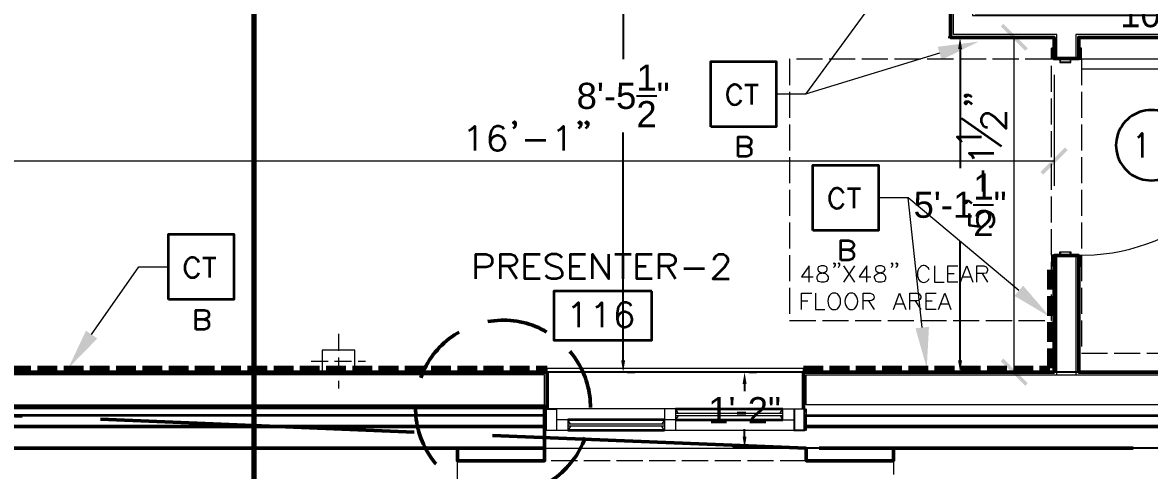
# Model space of a CAD drawing. Header units: inches. Extents: x 5 to 516, y -193 to 129.
# Drawn here: x 242.1 to 259.33, y 37.48 to 44.34 of the extents above; entities that cross this region are included whole.
import ezdxf

# ---------------------------------------------------------------- set-up
doc = ezdxf.new("R2010")
doc.units = ezdxf.units.IN
doc.header["$MEASUREMENT"] = 0
doc.linetypes.add('PDF_IMPORT', pattern=[1, 0.8, -0.2])
for name, color, linetype in [('Highlight', 210, 'Continuous'), ('PDF2_Geometry', 7, 'Continuous'), ('PDF2_Solid Fills', 7, 'Continuous')]:
    doc.layers.add(name, color=color, linetype=linetype)
doc.styles.get("Standard").update_dxf_attribs({"font": 'arial.ttf'})
doc.dimstyles.get("Standard").update_dxf_attribs({"dimtxt": 0.4, "dimasz": 0.18, "dimexe": 0.18, "dimexo": 0.0625, "dimgap": 0.09, "dimtad": 0, "dimtih": 1, "dimtoh": 1, "dimdec": 4, "dimlfac": 12, "dimzin": 0, "dimdsep": 46, "dimlunit": 4, "dimtxsty": 'Standard', "dimcen": 0.09, "dimadec": 3, "dimazin": 0, "dimtfac": 1, "dimtdec": 4, "dimtofl": 0, "dimtmove": 0, "dimatfit": 3, "dimfxl": 1, "dimtolj": 1, "dimtzin": 0, "dimarcsym": 0})

# ---------------------------------------------------------------- blocks, each defined once
blk = doc.blocks.new('*D93')
at = {"layer": 'Defpoints', "color": 0, "transparency": 16777216}
for p in [(256.885, 44.107), (256.431, 38.983), (256.885, 38.983)]:
    blk.add_point(p, dxfattribs=at)
at = {"layer": 'Highlight', "color": 0, "lineweight": -2, "transparency": 16777216}
for p, q in [((256.823, 44.107), (256.251, 44.107)), ((256.431, 43.927), (256.431, 42.107)), ((256.431, 39.163), (256.431, 40.983)), ((256.823, 38.983), (256.251, 38.983))]:
    blk.add_line(p, q, dxfattribs=at)
at = {"layer": 'Highlight', "color": 0, "transparency": 16777216}
for points in [[(256.401, 43.927), (256.461, 43.927), (256.431, 44.107)], [(256.401, 39.163), (256.461, 39.163), (256.431, 38.983)]]:
    blk.add_solid(points, dxfattribs=at)
at = {"layer": 'Highlight', "color": 0, "transparency": 16777216, "insert": (256.431, 41.545), "char_height": 0.4, "attachment_point": 5}
blk.add_mtext('\\A1;5\'-1{\\H1x;\\S1/2;}"', dxfattribs=at)
blk = doc.blocks.new('*D95')
at = {"layer": 'Defpoints', "color": 0, "transparency": 16777216}
for p in [(253.136, 38.983), (253.136, 38.983), (271.809, 37.817)]:
    blk.add_point(p, dxfattribs=at)
at = {"layer": 'Highlight', "color": 0, "lineweight": -2, "transparency": 16777216}
for p, q in [((253.199, 38.983), (253.316, 38.983)), ((253.136, 38.803), (253.136, 38.691)), ((253.136, 37.997), (253.136, 38.109)), ((271.746, 37.817), (252.956, 37.817))]:
    blk.add_line(p, q, dxfattribs=at)
at = {"layer": 'Highlight', "color": 0, "transparency": 16777216}
for points in [[(253.106, 38.803), (253.166, 38.803), (253.136, 38.983)], [(253.106, 37.997), (253.166, 37.997), (253.136, 37.817)]]:
    blk.add_solid(points, dxfattribs=at)
at = {"layer": 'Highlight', "color": 0, "transparency": 16777216, "insert": (253.136, 38.4), "char_height": 0.4, "attachment_point": 5}
blk.add_mtext('\\A1;1\'-2"', dxfattribs=at)
blk = doc.blocks.new('*D96')
at = {"layer": 'Defpoints', "color": 0, "transparency": 16777216}
for p in [(251.279, 47.44), (251.279, 38.983), (251.279, 38.983)]:
    blk.add_point(p, dxfattribs=at)
at = {"layer": 'Highlight', "color": 0, "lineweight": -2, "transparency": 16777216}
for p, q in [((251.342, 47.44), (251.459, 47.44)), ((251.279, 47.26), (251.279, 43.773)), ((251.279, 39.163), (251.279, 42.65)), ((251.342, 38.983), (251.459, 38.983))]:
    blk.add_line(p, q, dxfattribs=at)
at = {"layer": 'Highlight', "color": 0, "transparency": 16777216}
for points in [[(251.249, 47.26), (251.309, 47.26), (251.279, 47.44)], [(251.249, 39.163), (251.309, 39.163), (251.279, 38.983)]]:
    blk.add_solid(points, dxfattribs=at)
at = {"layer": 'Highlight', "color": 0, "transparency": 16777216, "insert": (251.279, 43.212), "char_height": 0.4, "attachment_point": 5}
blk.add_mtext('\\A1;8\'-5{\\H1x;\\S1/2;}"', dxfattribs=at)
blk = doc.blocks.new('*D110')
at = {"layer": 'Defpoints', "color": 0, "transparency": 16777216}
for p in [(256.662, 49.943), (259.9, 38.983), (259.9, 38.983)]:
    blk.add_point(p, dxfattribs=at)
at = {"layer": 'Highlight', "color": 0, "lineweight": -2, "transparency": 16777216}
for p, q in [((256.725, 49.943), (260.08, 49.943)), ((259.9, 49.763), (259.9, 45.025)), ((259.9, 39.163), (259.9, 43.902)), ((259.838, 38.983), (259.72, 38.983))]:
    blk.add_line(p, q, dxfattribs=at)
at = {"layer": 'Highlight', "color": 0, "transparency": 16777216}
for points in [[(259.87, 49.763), (259.93, 49.763), (259.9, 49.943)], [(259.87, 39.163), (259.93, 39.163), (259.9, 38.983)]]:
    blk.add_solid(points, dxfattribs=at)
at = {"layer": 'Highlight', "color": 0, "transparency": 16777216, "insert": (259.9, 44.463), "char_height": 0.4, "attachment_point": 5}
blk.add_mtext('\\A1;10\'-11{\\H1x;\\S1/2;}"', dxfattribs=at)

msp = doc.modelspace()

# ---------------------------------------------------------------- hatches: boundary and pattern name
at = {"layer": 'PDF2_Solid Fills', "transparency": 33554559}
msp.add_hatch(color=256, dxfattribs=at).paths.add_polyline_path([(257.428684, 43.9000808), (257.4653507, 43.9400808), (257.4653492, 43.9400826), (257.0920158, 44.313416), (257.0520158, 44.2767493), (257.0520173, 44.2767475)])

# ---------------------------------------------------------------- linework, layer by layer
at = {"layer": 'Highlight'}
msp.add_line((270.0166034, 38.9834147), (191.2926345, 38.9834147), dxfattribs=at)
at = {"layer": 'PDF2_Geometry', "lineweight": 70}
msp.add_lwpolyline([(245.6320149, 94.1834202), (245.6320149, 29.270085)], dxfattribs=at)
at = {"layer": 'PDF2_Geometry', "lineweight": 50}
msp.add_lwpolyline([(256.6620146, 49.9434163), (256.6620146, 44.4834159), (264.2853486, 44.4834159), (264.2853486, 49.9400829), (264.6620152, 49.9400829), (264.6620152, 49.5267496), (264.6420152, 49.5267496), (264.6420152, 49.1500829), (264.6620152, 49.1500829), (264.6620152, 44.1067493), (258.2453481, 44.1067493), (258.2453481, 43.7834159), (257.8686813, 43.7834159), (257.8686813, 44.1067493), (256.2853479, 44.1067493), (256.2853479, 49.9434163)], close=True, dxfattribs=at)
msp.add_lwpolyline([(256.6620146, 49.9434163), (256.6620146, 44.4834159), (264.2853486, 44.4834159), (264.2853486, 49.9400829), (264.6620152, 49.9400829), (264.6620152, 49.5267496), (264.6420152, 49.5267496), (264.6420152, 49.1500829), (264.6620152, 49.1500829), (264.6620152, 44.1067493), (258.2453481, 44.1067493), (258.2453481, 43.7834159), (257.8686813, 43.7834159), (257.8686813, 44.1067493), (256.2853479, 44.1067493), (256.2853479, 49.9434163)], close=True, dxfattribs=at)
at = {"layer": 'PDF2_Geometry', "lineweight": 9}
for points in [[(264.6186837, 49.9000813), (264.6186837, 44.1500808), (258.2020165, 44.1500808), (258.2020165, 43.7834143), (257.9120164, 43.7834143), (257.9120164, 44.1500808), (256.3286829, 44.1500808), (256.3286829, 49.9000813), (256.618683, 49.9000813), (256.618683, 44.4400809), (264.3286836, 44.4400809), (264.3286836, 49.9000813)], [(254.3053487, 40.6100822), (254.268682, 40.5967489), (254.2553487, 40.5734155), (254.2553487, 40.5500822), (254.268682, 40.5267489), (254.2920154, 40.5134155), (254.338682, 40.5000822), (254.3753487, 40.4900822), (254.398682, 40.4667488), (254.4120154, 40.4434155), (254.4120154, 40.4067488), (254.398682, 40.3834155), (254.388682, 40.3700822), (254.3520154, 40.3600822), (254.3053487, 40.3600822), (254.268682, 40.3700822), (254.2553487, 40.3834155), (254.2453487, 40.4067488), (254.2453487, 40.4434155), (254.2553487, 40.4667488), (254.2820154, 40.4900822), (254.3153487, 40.5000822), (254.3653487, 40.5134155), (254.388682, 40.5267489), (254.398682, 40.5500822), (254.398682, 40.5734155), (254.388682, 40.5967489), (254.3520154, 40.6100822)], [(225.7420156, 38.9400804), (225.7420156, 38.4834137), (250.0786841, 38.4834137), (250.0786841, 38.9400804)], [(260.0786815, 38.9400804), (260.0786815, 38.4834137), (254.0786811, 38.4834137), (254.0786811, 38.9400804)]]:
    msp.add_lwpolyline(points, close=True, dxfattribs=at)
at = {"layer": 'PDF2_Geometry', "lineweight": 15}
for points in [[(255.8553502, 45.6867495), (254.0686834, 43.2400826), (253.6186834, 43.2400826)], [(257.6186831, 44.1067493), (256.8853497, 44.1067493)], [(257.2586842, 38.9834138), (257.2586842, 44.1067476)], [(256.118683, 43.8634157), (254.0686827, 43.2400823), (253.6186828, 43.2400823)], [(257.8286814, 43.7734159), (257.8286814, 43.9400826)], [(257.9586829, 43.7734159), (257.8286828, 43.7734159)], [(257.8686831, 43.9400826), (257.8286831, 43.9400826)], [(258.2520168, 43.9334155), (258.2786834, 43.9334155), (258.2786834, 43.7834155), (258.1153501, 43.7834155), (258.1153501, 43.7300822), (257.9653501, 43.7300822), (257.9653501, 43.7834155), (257.8353501, 43.7834155), (257.8353501, 43.9334155), (257.8620167, 43.9334155)], [(257.8686831, 43.9400804), (257.8686831, 43.9100804), (257.8620165, 43.9100804)], [(257.8620167, 43.9100804), (257.8620167, 43.9334138)], [(257.9586829, 43.7734146), (257.9586829, 43.7234146), (258.1253495, 43.7234146), (258.1253495, 43.7734146)], [(258.055349, 43.7734159), (258.055349, 43.7767492)], [(258.1253495, 43.7734159), (258.2853495, 43.7734159)], [(258.2520144, 43.9100804), (258.2453478, 43.9100804)], [(258.2453481, 43.9400826), (258.2453481, 43.9100826)], [(258.2853498, 43.7734159), (258.2853498, 43.9400826), (258.2453498, 43.9400826)], [(258.2520144, 43.9334162), (258.2520144, 43.9100829)], [(257.8686831, 43.5334155), (257.8686831, 41.8367486)], [(257.8686831, 42.2134148), (241.7953481, 42.2134148)], [(257.3286813, 40.2300807), (255.6353478, 41.6534142), (255.1820145, 41.6534142)], [(255.852017, 39.6667465), (255.6353503, 41.6534132), (255.1820169, 41.6534132)], [(257.8286814, 40.7734157), (257.8286814, 40.606749)], [(257.9586829, 40.7734157), (257.8286828, 40.7734157)], [(258.2520168, 40.6167493), (258.2786834, 40.6167493), (258.2786834, 40.7667493), (258.1153501, 40.7667493), (258.1153501, 40.8167493), (257.9653501, 40.8167493), (257.9653501, 40.7667493), (257.8353501, 40.7667493), (257.8353501, 40.6167493), (257.8620167, 40.6167493)], [(257.9586829, 40.7734135), (257.9586829, 40.8267468), (258.1253495, 40.8267468), (258.1253495, 40.7734135)], [(258.055349, 40.7734157), (258.055349, 40.776749)], [(258.1253495, 40.7734157), (258.2853495, 40.7734157)], [(243.1520139, 39.5567476), (243.872014, 40.5934143), (244.3253474, 40.5934143)], [(257.8686831, 40.606749), (257.8286831, 40.606749)], [(257.8686831, 40.6067476), (257.8686831, 40.640081), (257.8620165, 40.640081)], [(257.8620167, 40.640081), (257.8620167, 40.6167476)], [(258.2520144, 40.640081), (258.2453478, 40.640081)], [(258.2520144, 40.6167486), (258.2520144, 40.6400819)], [(247.17535, 38.9834138), (247.17535, 39.3167471), (246.67535, 39.3167471), (246.67535, 38.9834138)], [(250.1186825, 39.0434147), (254.0353495, 39.0434147)], [(250.1186825, 38.9834138), (250.1186825, 39.0434138)], [(254.0353495, 38.9834138), (254.0353495, 39.0434138)], [(257.6186831, 38.9834138), (256.8853497, 38.9834138)], [(250.0786807, 38.0867496), (250.0786807, 38.420083), (250.0820141, 38.4134163), (250.0920141, 38.4134163), (250.0986807, 38.420083)], [(250.0786807, 38.41008), (250.0820141, 38.4034133), (250.0920141, 38.4034133), (250.0986807, 38.41008)], [(250.0786807, 38.4034136), (250.0820141, 38.3967469), (250.0920141, 38.3967469), (250.0986807, 38.4034136)], [(250.0786807, 38.393414), (250.0820141, 38.3867473), (250.0920141, 38.3867473), (250.0986807, 38.393414)], [(250.0786807, 38.376748), (250.0986807, 38.126748)], [(250.0986833, 38.126748), (250.0786833, 38.126748), (250.0986833, 38.376748), (250.0786833, 38.376748)], [(250.4720167, 38.1534163), (250.4320167, 38.0867496), (250.26535, 38.0867496), (250.26535, 38.420083), (250.0986833, 38.420083), (250.0986833, 38.0867496)], [(250.1053497, 38.0934132), (250.1053497, 38.4134132), (250.2586831, 38.4134132)], [(250.2586836, 38.4134132), (250.2586836, 38.0934132)], [(252.1186809, 38.3534163), (252.0786809, 38.420083), (251.9120142, 38.420083), (250.2653475, 38.420083)], [(252.0786809, 38.420083), (252.0786809, 38.0867496), (251.9120142, 38.0867496), (251.8686809, 38.1534163)], [(252.1186809, 38.320083), (252.0786809, 38.2534163), (251.9120142, 38.2534163), (251.8686809, 38.1867496)], [(251.9120142, 38.420083), (251.9120142, 38.0867496)], [(252.0786809, 38.3534156), (253.7220144, 38.3534156)], [(252.0786809, 38.3200802), (253.7220144, 38.3200802)], [(253.6820153, 38.320083), (253.7220153, 38.2534163), (253.7220153, 38.420083), (253.888682, 38.420083), (253.888682, 38.0867496), (252.0786817, 38.0867496)], [(253.6820169, 38.3534156), (253.7220169, 38.4200823)], [(253.7220153, 38.420083), (254.0553487, 38.420083), (254.0620153, 38.4134163), (254.0720153, 38.4134163), (254.078682, 38.420083)], [(253.888682, 38.0867496), (254.0553487, 38.0867496), (254.0553487, 38.420083)], [(253.8986816, 38.4134132), (253.8986816, 38.0934132)], [(254.0486823, 38.0934132), (254.0486823, 38.4134132), (253.8986823, 38.4134132)], [(254.0786811, 38.420083), (254.0786811, 38.0867496), (254.0720144, 38.0934163), (254.0620144, 38.0934163), (254.0553477, 38.0867496)], [(254.0786811, 38.376748), (254.0553477, 38.126748)], [(254.0553487, 38.41008), (254.0620153, 38.4034133), (254.0720153, 38.4034133), (254.078682, 38.41008)], [(254.0553487, 38.4034136), (254.0620153, 38.3967469), (254.0720153, 38.3967469), (254.078682, 38.4034136)], [(254.0553487, 38.393414), (254.0620153, 38.3867473), (254.0720153, 38.3867473), (254.078682, 38.393414)], [(254.0553487, 38.126748), (254.078682, 38.126748), (254.0553487, 38.376748), (254.078682, 38.376748)], [(250.0986833, 38.110082), (250.0920166, 38.1167487), (250.0820166, 38.1167487), (250.0786833, 38.110082)], [(250.0986833, 38.1034156), (250.0920166, 38.1100823), (250.0820166, 38.1100823), (250.0786833, 38.1034156)], [(250.0986833, 38.093416), (250.0920166, 38.1000827), (250.0820166, 38.1000827), (250.0786833, 38.093416)], [(250.26535, 38.0867496), (250.0986833, 38.0867496), (250.0920166, 38.0934163), (250.0820166, 38.0934163), (250.0786833, 38.0867496)], [(250.1053497, 38.093416), (250.2586831, 38.093416)], [(250.472015, 38.1867489), (250.432015, 38.2534156), (250.2653484, 38.2534156)], [(251.9120142, 38.1867489), (250.4320142, 38.1867489)], [(251.9120142, 38.1534136), (250.4320142, 38.1534136)], [(250.4320167, 38.2534163), (250.4320167, 38.0867496)], [(253.7220153, 38.2534163), (253.888682, 38.2534163)], [(253.8986816, 38.093416), (254.0486816, 38.093416)], [(254.0486823, 38.093416), (253.8986823, 38.093416)], [(254.0786811, 38.110082), (254.0720144, 38.1167487), (254.0620144, 38.1167487), (254.0553477, 38.110082)], [(254.0786811, 38.1034156), (254.0720144, 38.1100823), (254.0620144, 38.1100823), (254.0553477, 38.1034156)], [(254.0786811, 38.093416), (254.0720144, 38.1000827), (254.0620144, 38.1000827), (254.0553477, 38.093416)], [(250.0786807, 37.816747), (254.0786811, 37.816747)]]:
    msp.add_lwpolyline(points, dxfattribs=at)
at = {"layer": 'PDF2_Geometry', "linetype": 'PDF_IMPORT', "lineweight": 15, "ltscale": 0.5}
for points in [[(253.8253512, 39.7734156), (257.8286831, 39.7734156), (257.8286814, 43.7734142), (253.8253495, 43.7734159), (253.8253512, 39.7734138)], [(263.2853502, 39.2734156), (263.2853502, 43.7734159), (258.2853498, 43.7734159), (258.2853498, 39.2734156), (263.2853502, 39.2734156)], [(254.0353495, 38.9834138), (250.1186825, 38.9834138)], [(248.912014, 33.8167467), (248.7453473, 33.8167467), (248.7453473, 37.816747)], [(255.4120145, 37.816747), (255.4120145, 33.8167467), (255.2453478, 33.8167467)], [(254.0786811, 37.6267479), (250.0786825, 37.6267479)]]:
    msp.add_lwpolyline(points, dxfattribs=at)
at = {"layer": 'PDF2_Geometry', "lineweight": 15}
msp.add_lwpolyline([(258.2453481, 40.6400823), (258.2453498, 40.606749), (258.2853498, 40.606749), (258.2853498, 40.7734157), (258.4820165, 40.7800823, 0.3757002163), (261.2786834, 43.5767492), (261.2853501, 43.7734159), (258.2853498, 43.7734159), (258.2853498, 43.6267493), (261.2853501, 43.6267493)], format="xyb", dxfattribs=at)
at = {"layer": 'PDF2_Geometry', "lineweight": 35}
for points in [[(252.6186827, 42.7400805), (252.6186827, 43.7400805), (253.6186828, 43.7400805), (253.6186828, 42.7400805)], [(254.182017, 41.1534138), (254.182017, 42.1534139), (255.1820171, 42.1534139), (255.1820171, 41.1534138)], [(244.3253505, 40.0934162), (244.3253505, 41.0934162), (245.3253505, 41.0934162), (245.3253505, 40.0934162)], [(251.7186819, 40.2200811), (250.2186818, 40.2200811), (250.2186818, 39.470081), (251.7186819, 39.470081)]]:
    msp.add_lwpolyline(points, close=True, dxfattribs=at)
for points in [[(253.0853474, 43.3100811), (253.072014, 43.3367477), (253.042014, 43.3667477)], [(253.1420151, 43.3800816), (253.3420151, 43.3800816)], [(253.2420178, 43.3800816), (253.2420178, 43.0800816)], [(256.5186837, 43.2300809), (256.5353504, 43.2134142), (256.5186837, 43.1967476), (256.502017, 43.2134142), (256.5186837, 43.2300809), (256.5553504, 43.2300809), (256.5886837, 43.2134142), (256.6086837, 43.1967476)], [(256.5186837, 43.1234152), (256.5353504, 43.1067485), (256.5186837, 43.0867485), (256.502017, 43.1067485), (256.5186837, 43.1234152), (256.5553504, 43.1234152), (256.5886837, 43.1067485), (256.6086837, 43.0867485)], [(256.8486839, 42.7300809), (256.8320172, 42.7300809), (256.7953505, 42.7500809), (256.7786838, 42.7667475), (256.7586838, 42.8034142), (256.7586838, 42.8734142), (256.7786838, 42.9100809), (256.7953505, 42.9267476), (256.8320172, 42.9467476), (256.8653505, 42.9467476), (256.9020172, 42.9267476), (256.9553505, 42.8934142), (257.1353505, 42.7134142), (257.1353505, 42.9634142)], [(248.922017, 42.6767497), (248.9553503, 42.6967497), (249.012017, 42.750083), (249.012017, 42.3734163)], [(249.455349, 42.6967489), (249.4386823, 42.7300822), (249.385349, 42.7500822), (249.3486823, 42.7500822), (249.295349, 42.7300822), (249.2620156, 42.6767489), (249.2420156, 42.5867489), (249.2420156, 42.5000822), (249.2620156, 42.4267489), (249.295349, 42.3934155), (249.3486823, 42.3734155), (249.3686823, 42.3734155), (249.4220156, 42.3934155), (249.455349, 42.4267489), (249.475349, 42.4800822), (249.475349, 42.5000822), (249.455349, 42.5534155), (249.4220156, 42.5867489), (249.3686823, 42.6067489), (249.3486823, 42.6067489), (249.295349, 42.5867489), (249.2620156, 42.5534155), (249.2420156, 42.5000822)], [(249.6353484, 42.8034146), (249.6186818, 42.7834146), (249.5986818, 42.8034146), (249.6186818, 42.8200813), (249.6353484, 42.8034146), (249.6353484, 42.7667479), (249.6186818, 42.7300813), (249.5986818, 42.7134146)], [(250.2786828, 42.6767497), (250.3153495, 42.6967497), (250.3686828, 42.750083), (250.3686828, 42.3734163)], [(250.6353485, 42.8034146), (250.6186819, 42.7834146), (250.5986819, 42.8034146), (250.6186819, 42.8200813), (250.6353485, 42.8034146), (250.6353485, 42.7667479), (250.6186819, 42.7300813), (250.5986819, 42.7134146)], [(250.7420176, 42.8034146), (250.725351, 42.7834146), (250.705351, 42.8034146), (250.725351, 42.8200813), (250.7420176, 42.8034146), (250.7420176, 42.7667479), (250.725351, 42.7300813), (250.705351, 42.7134146)], [(257.0653485, 42.4367493), (256.4520151, 42.8667493)], [(253.0386826, 42.2834154), (253.0386826, 42.5834154), (253.1686826, 42.5834154), (253.2120159, 42.5667487), (253.2253493, 42.5534154), (253.2386826, 42.5267487), (253.2386826, 42.4967487), (253.2253493, 42.4667487), (253.2120159, 42.4534154), (253.1686826, 42.4400821), (253.0386826, 42.4400821)], [(256.4553495, 42.50008), (256.4386829, 42.5334134), (256.3853495, 42.5867467), (256.7586829, 42.5867467)], [(259.148682, 42.5734138), (259.1753487, 42.5900805), (259.2153487, 42.6434138), (259.2153487, 42.2700804)], [(249.7786827, 42.5334154), (250.0986828, 42.5334154)], [(253.1686807, 42.4400825), (253.212014, 42.4267491), (253.2253474, 42.4100825), (253.2386807, 42.3834158), (253.2386807, 42.3400825), (253.2253474, 42.3100825), (253.212014, 42.2967491), (253.1686807, 42.2834158), (253.0386807, 42.2834158)], [(256.6420154, 42.25008), (256.6253487, 42.2834134), (256.5720154, 42.3367467), (256.9486821, 42.3367467)], [(256.7853497, 41.75008), (256.7853497, 42.07008)], [(254.4520148, 41.7234144), (254.4353482, 41.6800811), (254.4353482, 41.6100811)], [(254.6520148, 41.7234144), (254.6353482, 41.7500811), (254.6086815, 41.7800811)], [(254.7086826, 41.7934149), (254.9086826, 41.7934149)], [(254.8086819, 41.7934149), (254.8086819, 41.4934149)], [(254.6086815, 41.510081), (254.6353482, 41.5367477), (254.6520148, 41.5667477)], [(256.5186837, 41.6067491), (256.5353504, 41.5867491), (256.5186837, 41.5700824), (256.502017, 41.5867491), (256.5186837, 41.6067491), (256.5553504, 41.6067491), (256.5886837, 41.5867491), (256.6086837, 41.5700824)], [(256.5720149, 41.4100802), (256.5720149, 41.2300802), (256.7320149, 41.2134135), (256.7153482, 41.2300802), (256.6986815, 41.2834135), (256.6986815, 41.3367469), (256.7153482, 41.3934136), (256.7520149, 41.4267469), (256.8053482, 41.4467469), (256.8386815, 41.4467469), (256.8920149, 41.4267469), (256.9286816, 41.3934136), (256.9486816, 41.3367469), (256.9486816, 41.2834135), (256.9286816, 41.2300802), (256.9120149, 41.2134135), (256.8753482, 41.1967469)], [(254.732015, 40.8534158), (254.7753483, 40.8400825), (254.7886817, 40.8234158), (254.8053483, 40.7967491), (254.8053483, 40.7534158), (254.7886817, 40.7234158), (254.7753483, 40.7100825), (254.732015, 40.6967491), (254.6053483, 40.6967491)], [(254.6053501, 40.6967487), (254.6053501, 40.9967488), (254.7320167, 40.9967488), (254.7753501, 40.9834154), (254.7886834, 40.9667488), (254.8053501, 40.9400821), (254.8053501, 40.9100821), (254.7886834, 40.8834154), (254.7753501, 40.8667487), (254.7320167, 40.8534154), (254.6053501, 40.8534154)], [(244.7920151, 40.6600802), (244.7786818, 40.6900802), (244.7520151, 40.7167468)], [(244.8520161, 40.7334139), (245.0520161, 40.7334139)], [(244.9520154, 40.7334139), (244.9520154, 40.4334139)], [(249.0253495, 40.4100801), (249.0253495, 40.7867468), (249.1853495, 40.7867468), (249.2386828, 40.7667468), (249.2586828, 40.7500802), (249.2753495, 40.7134135), (249.2753495, 40.6600802), (249.2586828, 40.6234135), (249.2386828, 40.6067468), (249.1853495, 40.5900802), (249.0253495, 40.5900802)], [(249.4020144, 40.4100801), (249.4020144, 40.7867468), (249.5620144, 40.7867468), (249.6153478, 40.7667468), (249.6320144, 40.7500802), (249.6520144, 40.7134135), (249.6520144, 40.6767468), (249.6320144, 40.6434135), (249.6153478, 40.6234135), (249.5620144, 40.6067468), (249.4020144, 40.6067468)], [(250.0086829, 40.4100801), (249.7753495, 40.4100801), (249.7753495, 40.7867468), (250.0086829, 40.7867468)], [(250.3453501, 40.7300807), (250.3120168, 40.7667474), (250.2586835, 40.7867474), (250.1853501, 40.7867474), (250.1320168, 40.7667474), (250.0953501, 40.7300807), (250.0953501, 40.6967474), (250.1153501, 40.6600807), (250.1320168, 40.643414), (250.1686835, 40.623414), (250.2753501, 40.5900807), (250.3120168, 40.5700807), (250.3286835, 40.553414), (250.3453501, 40.5167474), (250.3453501, 40.463414), (250.3120168, 40.4267474), (250.2586835, 40.4100807), (250.1853501, 40.4100807), (250.1320168, 40.4267474), (250.0953501, 40.463414)], [(250.7053484, 40.4100801), (250.472015, 40.4100801), (250.472015, 40.7867468), (250.7053484, 40.7867468)], [(250.8120148, 40.4100801), (250.8120148, 40.7867468), (251.0620148, 40.4100801), (251.0620148, 40.7867468)], [(251.1520146, 40.7867485), (251.4020146, 40.7867485)], [(251.2753497, 40.7867485), (251.2753497, 40.4100818)], [(251.7220145, 40.4100801), (251.4886811, 40.4100801), (251.4886811, 40.7867468), (251.7220145, 40.7867468)], [(251.8286809, 40.4100801), (251.8286809, 40.7867468), (251.9886809, 40.7867468), (252.0420142, 40.7667468), (252.0620142, 40.7500802), (252.0786809, 40.7134135), (252.0786809, 40.6767468), (252.0620142, 40.6434135), (252.0420142, 40.6234135), (251.9886809, 40.6067468), (251.8286809, 40.6067468)], [(252.6686807, 40.6967487), (252.6686807, 40.7134154), (252.6853473, 40.7500821), (252.7053473, 40.7667487), (252.7386807, 40.7867487), (252.812014, 40.7867487), (252.8453474, 40.7667487), (252.8653474, 40.7500821), (252.882014, 40.7134154), (252.882014, 40.6767487), (252.8653474, 40.6434154), (252.8286807, 40.5900821), (252.652014, 40.410082), (252.902014, 40.410082)], [(244.5920151, 40.6600802), (244.5786818, 40.6167468), (244.5786818, 40.5467468)], [(244.7520151, 40.4467468), (244.7786818, 40.4767468), (244.7920151, 40.5034135)], [(249.5253495, 40.606749), (249.6520162, 40.4100823)], [(249.7753495, 40.606749), (249.9186829, 40.606749)], [(250.472015, 40.606749), (250.6153484, 40.606749)], [(251.4886811, 40.606749), (251.6320145, 40.606749)], [(251.9553492, 40.606749), (252.0786825, 40.4100823)], [(252.2053492, 40.5700804), (252.5253492, 40.5700804)], [(250.5086836, 39.9767475), (250.542017, 39.9934141), (250.5953503, 40.0467475), (250.5953503, 39.6734141)], [(250.8653494, 39.9767475), (250.902016, 39.9934141), (250.9553494, 40.0467475), (250.9553494, 39.6734141)], [(251.4020146, 39.9934134), (251.3820146, 40.0300801), (251.3286812, 40.0467468), (251.2920146, 40.0467468), (251.2386812, 40.0300801), (251.2053479, 39.9767468), (251.1853479, 39.8867468), (251.1853479, 39.7967468), (251.2053479, 39.7267468), (251.2386812, 39.6900801), (251.2920146, 39.6734134), (251.3120146, 39.6734134), (251.3653479, 39.6900801), (251.4020146, 39.7267468), (251.4186812, 39.7800801), (251.4186812, 39.7967468), (251.4020146, 39.8500801), (251.3653479, 39.8867468), (251.3120146, 39.9034134), (251.2920146, 39.9034134), (251.2386812, 39.8867468), (251.2053479, 39.8500801), (251.1853479, 39.7967468)], [(244.745347, 39.6334145), (244.745347, 39.9334145), (244.875347, 39.9334145), (244.9186803, 39.9200812), (244.9320137, 39.9067479), (244.945347, 39.8767479), (244.945347, 39.8500812), (244.9320137, 39.8200812), (244.9186803, 39.8067478), (244.875347, 39.7900812), (244.745347, 39.7900812)], [(244.8753485, 39.7900816), (244.9186818, 39.7767483), (244.9320151, 39.7634149), (244.9453485, 39.7334149), (244.9453485, 39.6900816), (244.9320151, 39.6634149), (244.9186818, 39.6500816), (244.8753485, 39.6334149), (244.7453485, 39.6334149)], [(250.0786807, 38.316747), (225.7420122, 38.316747)], [(252.0786809, 38.420083), (253.7220144, 38.420083)], [(254.0786811, 38.316747), (260.0786815, 38.316747)], [(251.9120142, 38.2534163), (250.4320142, 38.2534163)], [(251.9120142, 38.0867496), (250.4320142, 38.0867496)], [(252.0786809, 38.2534163), (253.7220144, 38.2534163)]]:
    msp.add_lwpolyline(points, dxfattribs=at)
msp.add_lwpolyline([(259.8686822, 42.2900818), (259.8886822, 42.3700818), (259.8953489, 42.4567485), (259.8886822, 42.5400818), (259.8686822, 42.6234151, 0.7871233476), (258.8220154, 42.5400818), (258.8153487, 42.4567485), (258.8220154, 42.3700818, 0.7850548235)], format="xyb", close=True, dxfattribs=at)
at = {"layer": 'PDF2_Geometry', "lineweight": 50}
for points in [[(254.0353495, 38.9834138), (257.8686831, 38.9834138), (257.8686831, 40.7667471), (258.2453498, 40.7667471), (258.2453498, 38.9834138), (260.1186833, 38.9834138)], [(250.1186825, 38.9834138), (241.7953481, 38.9834138), (241.7953481, 39.4400805), (239.7953479, 39.4400805), (239.7953479, 38.9834138)], [(250.4753493, 39.2867489), (250.4653493, 39.3000822)], [(250.1186825, 38.420083), (250.1186825, 38.9834163)], [(254.0353495, 38.420083), (254.0353495, 38.9834163)], [(250.0786807, 38.4834137), (250.0786807, 37.816747), (225.7420122, 37.816747), (225.7420122, 38.4834137)], [(250.0786807, 38.4400822), (225.7420122, 38.4400822)], [(250.782016, 38.4400822), (250.7753494, 38.5700822)], [(225.7420156, 38.1500804), (250.0786841, 38.1500804)], [(254.0786811, 38.1500804), (260.0786815, 38.1500804)], [(250.0786807, 37.816747), (250.0786807, 37.626747), (248.7453473, 37.626747), (248.7453473, 37.816747)], [(254.0786811, 37.816747), (254.0786811, 37.626747), (255.4120145, 37.626747), (255.4120145, 37.816747)]]:
    msp.add_lwpolyline(points, dxfattribs=at)
at = {"layer": 'PDF2_Geometry', "lineweight": 9}
for points in [[(257.9120147, 38.9400822), (257.9120147, 40.7667491), (258.2020147, 40.7667491), (258.2020147, 38.9400822)], [(254.1253492, 40.3600822), (254.1253492, 40.6100822), (254.0053492, 40.4434155), (254.1853492, 40.4434155)], [(254.5186835, 40.6434142), (254.5053502, 40.6334142), (254.4953502, 40.6434142), (254.5053502, 40.6567475), (254.5186835, 40.6434142), (254.5186835, 40.6200808), (254.5053502, 40.5967475), (254.4953502, 40.5834142)], [(254.5886841, 40.6434142), (254.5786841, 40.6334142), (254.5653507, 40.6434142), (254.5786841, 40.6567475), (254.5886841, 40.6434142), (254.5886841, 40.6200808), (254.5786841, 40.5967475), (254.5653507, 40.5834142)], [(254.6486816, 40.6100822), (254.8153483, 40.3600822)], [(254.8153483, 40.6100822), (254.6486816, 40.3600822)], [(255.0053508, 40.3600822), (255.0053508, 40.6100822), (254.8886841, 40.4434155), (255.0653508, 40.4434155)], [(255.2686836, 40.5967489), (255.2320169, 40.6100822), (255.1853503, 40.6100822), (255.1486836, 40.5967489), (255.1386836, 40.5734155), (255.1386836, 40.5500822), (255.1486836, 40.5267489), (255.1720169, 40.5134155), (255.2220169, 40.5000822), (255.2553503, 40.4900822), (255.2820169, 40.4667488), (255.2920169, 40.4434155), (255.2920169, 40.4067488), (255.2820169, 40.3834155), (255.2686836, 40.3700822), (255.2320169, 40.3600822), (255.1853503, 40.3600822), (255.1486836, 40.3700822)], [(255.3986817, 40.6434142), (255.3886817, 40.6334142), (255.3753484, 40.6434142), (255.3886817, 40.6567475), (255.3986817, 40.6434142), (255.3986817, 40.6200808), (255.3886817, 40.5967475), (255.3753484, 40.5834142)], [(255.4720154, 40.6434142), (255.4586821, 40.6334142), (255.4486821, 40.6434142), (255.4586821, 40.6567475), (255.4720154, 40.6434142), (255.4720154, 40.6200808), (255.4586821, 40.5967475), (255.4486821, 40.5834142)], [(255.792016, 40.5500812), (255.782016, 40.5134146), (255.782016, 40.4534146)], [(255.9586827, 40.5500812), (255.9486827, 40.5734146), (255.922016, 40.5967479)], [(256.042016, 40.6100822), (256.042016, 40.3600822), (256.1853494, 40.3600822)], [(256.3986812, 40.3600822), (256.2453479, 40.3600822), (256.2453479, 40.6100822), (256.3986812, 40.6100822)], [(256.4353504, 40.3600822), (256.532017, 40.6100822), (256.6253504, 40.3600822)], [(256.6853504, 40.3600822), (256.6853504, 40.6100822), (256.792017, 40.6100822), (256.8286837, 40.5967489), (256.8386837, 40.5834155), (256.8520171, 40.5600822), (256.8520171, 40.5367489), (256.8386837, 40.5134155), (256.8286837, 40.5000822), (256.792017, 40.4900822), (256.6853504, 40.4900822)], [(255.922016, 40.3700812), (255.9486827, 40.3934146), (255.9586827, 40.4167479)], [(256.2453479, 40.4900803), (256.3386812, 40.4900803)], [(256.4720155, 40.4434155), (256.5886822, 40.4434155)], [(256.7686837, 40.4900803), (256.8520171, 40.3600803)], [(254.0053507, 39.9434155), (254.0053507, 40.1934155), (254.1620174, 40.1934155)], [(254.2220153, 40.1934155), (254.2220153, 39.9434155), (254.3653487, 39.9434155)], [(254.5553483, 40.1800822), (254.532015, 40.1934155), (254.482015, 40.1934155), (254.4586816, 40.1800822), (254.4353483, 40.1567488)], [(254.8153478, 40.1800822), (254.7920144, 40.1934155), (254.7453478, 40.1934155), (254.7220144, 40.1800822), (254.6986811, 40.1567488)], [(254.948683, 39.9434155), (254.948683, 40.1934155), (255.0553497, 40.1934155)], [(255.4120145, 39.9434155), (255.5053478, 40.1934155), (255.6020145, 39.9434155)], [(255.6620145, 39.9434155), (255.6620145, 40.1934155), (255.7686812, 40.1934155), (255.8053479, 40.1800822), (255.8153479, 40.1667488), (255.8286812, 40.1434155), (255.8286812, 40.1200822), (255.8153479, 40.0967488), (255.8053479, 40.0834155), (255.7686812, 40.0734155), (255.6620145, 40.0734155)], [(256.0653479, 39.9434155), (255.9120145, 39.9434155), (255.9120145, 40.1934155), (256.0653479, 40.1934155)], [(256.102017, 39.9434155), (256.1986837, 40.1934155), (256.292017, 39.9434155)], [(254.0053507, 40.0734136), (254.1020174, 40.0734136)], [(255.0553497, 40.0734155), (254.948683, 40.0734155)], [(255.0320164, 40.0734136), (255.1153497, 39.9434136)], [(255.4486831, 40.0267488), (255.5653497, 40.0267488)], [(255.7453479, 40.0734136), (255.8286812, 39.9434136)], [(255.9120145, 40.0734136), (256.0053479, 40.0734136)], [(256.1386822, 40.0267488), (256.2553488, 40.0267488)], [(254.482015, 39.9434155), (254.532015, 39.9434155), (254.5553483, 39.9534155)], [(254.7453478, 39.9434155), (254.7920144, 39.9434155), (254.8153478, 39.9534155)]]:
    msp.add_lwpolyline(points, dxfattribs=at)
at = {"layer": 'PDF2_Geometry', "linetype": 'PDF_IMPORT', "lineweight": 70, "ltscale": 0.376667}
for points in [[(254.0353495, 39.0434147), (257.8053494, 39.0434147), (257.805349, 40.6067486)], [(241.9220164, 39.0434147), (250.1186837, 39.0434147)]]:
    msp.add_lwpolyline(points, dxfattribs=at)
at = {"layer": 'PDF2_Geometry', "linetype": 'PDF_IMPORT', "lineweight": 50, "ltscale": 6}
msp.add_lwpolyline([(271.0786841, 40.1500805), (271.0786841, 37.816747), (254.0786811, 37.816747), (225.7020105, 38.9834163), (239.7953446, 38.9834163)], dxfattribs=at)
at = {"layer": 'PDF2_Geometry', "lineweight": 50}
for points in [[(250.1086829, 39.5967459), (250.0720162, 39.6200793, 0.1498827638), (249.3086828, 39.7700793), (249.2086828, 39.7567459)], [(248.7720163, 39.5967459), (248.6986829, 39.5534126, 0.1501580084), (248.2053496, 38.9500792), (248.1853496, 38.8934125)], [(248.1020164, 38.436749), (248.108683, 38.3067489, 0.1463062896), (248.4053497, 37.5900822), (248.418683, 37.5767489)], [(250.1120161, 37.2800818), (250.1853494, 37.3234151, 0.1468176633), (250.6786828, 37.9267485), (250.6986828, 37.9834152)]]:
    msp.add_lwpolyline(points, format="xyb", dxfattribs=at)
at = {"layer": 'PDF2_Geometry', "linetype": 'PDF_IMPORT', "lineweight": 15, "ltscale": 0.323333}
for points in [[(246.92535, 39.5667471), (246.92535, 38.7334142)], [(246.5086833, 39.1500804), (247.3420163, 39.1500804)]]:
    msp.add_lwpolyline(points, dxfattribs=at)
at = {"layer": 'PDF2_Geometry', "lineweight": 35}
msp.add_ellipse((252.984243, 43.2292004), major_axis=(-0.0041959, 0.1534644), ratio=0.7503578011, start_param=0.9953405419, end_param=4.1755300373, dxfattribs=at)
for points in [[(253.042014, 43.3667477), (252.9769029, 43.4079699), (252.916014, 43.3745255), (252.8853474, 43.3100811)], [(254.6086815, 41.7800811), (254.5457371, 41.8173033), (254.4766259, 41.79347), (254.4520148, 41.7234144)], [(254.4353482, 41.6100811), (254.4546815, 41.5269699), (254.5222371, 41.4493588), (254.6086815, 41.510081)], [(244.7520151, 40.7167468), (244.6902373, 40.7660802), (244.6176262, 40.7230802), (244.5920151, 40.6600802)], [(244.5786818, 40.5467468), (244.5954596, 40.4620801), (244.6626818, 40.3959135), (244.7520151, 40.4467468)]]:
    msp.add_open_spline(points, degree=3, dxfattribs=at)
at = {"layer": 'PDF2_Geometry', "lineweight": 9}
for points in [[(255.1486836, 40.3700822), (255.0322391, 40.54736), (255.3574614, 40.4623044), (255.2686836, 40.5967489)], [(255.922016, 40.5967479), (255.8713494, 40.6378035), (255.8138494, 40.5999146), (255.792016, 40.5500812)], [(255.782016, 40.4534146), (255.7914049, 40.381859), (255.8511827, 40.331359), (255.922016, 40.3700812)], [(254.4353483, 40.1567488), (254.3921261, 40.1002488), (254.4006816, 39.9645821), (254.482015, 39.9434155)], [(254.5553483, 39.9534155), (254.6206261, 40.0077488), (254.6206261, 40.1257488), (254.5553483, 40.1800822)], [(254.6986811, 40.1567488), (254.6459589, 40.0899155), (254.6678478, 39.9674155), (254.7453478, 39.9434155)], [(254.8153478, 39.9534155), (254.8856811, 40.0102488), (254.8856811, 40.1232488), (254.8153478, 40.1800822)], [(255.0553497, 40.1934155), (255.1375719, 40.1756933), (255.135683, 40.0836933), (255.0553497, 40.0734155)]]:
    msp.add_open_spline(points, degree=3, dxfattribs=at)
at = {"layer": 'PDF2_Geometry', "lineweight": 50}
msp.add_open_spline([(250.7753494, 38.5700822), (250.7504605, 38.8166377), (250.6405716, 39.1002489), (250.4753493, 39.2867489)], degree=3, dxfattribs=at)
at = {"layer": 'PDF2_Solid Fills', "lineweight": 35, "transparency": 33554559}
for points in [[(256.1486818, 43.7634129), (256.7186818, 44.043413), (256.0886818, 43.9634129)], [(257.6620147, 42.0467482), (257.7020147, 42.0067482), (258.035348, 42.4200815)], [(257.7020164, 42.0067464), (258.0353498, 42.4200798), (258.0753498, 42.3800798)], [(257.2620174, 40.1500805), (257.8053507, 39.8267472), (257.3953507, 40.3067472)], [(255.7486844, 39.6534137), (255.9220178, 39.0434136), (255.9553511, 39.676747)], [(243.0653474, 39.6167485), (242.7953474, 39.0434151), (243.2386807, 39.4967485)], [(257.0520157, 39.1500804), (257.4653491, 38.8134138), (257.4286824, 38.7734138)], [(257.0920175, 39.1900822), (257.0520175, 39.1500822), (257.4653508, 38.8134155)]]:
    msp.add_solid(points, dxfattribs=at)

# ---------------------------------------------------------------- dimensions: what is measured, and where the dimension line sits
at = {"layer": 'Highlight'}
for base, p1, p2, angle, picture, middle in [((259.9004413, 38.9834147), (256.6620146, 49.9434163), (259.9004413, 38.9834147), 90, '*D110', (259.9004413, 44.4634155)), ((251.279374, 38.9834138), (251.279374, 47.4400812), (251.279374, 38.9834138), 90, '*D96', (251.279374, 43.2117475)), ((256.4307664, 38.9834138), (256.8853497, 44.1067493), (256.8853497, 38.9834138), 270, '*D93', (256.4307664, 41.5450815)), ((253.1362605, 38.9834138), (271.8086833, 37.816747), (253.1362605, 38.9834138), 90, '*D95', (253.1362605, 38.4000804))]:
    dim = msp.add_linear_dim(base=base, p1=p1, p2=p2, angle=angle, dimstyle='Standard', dxfattribs=at)
    dim.commit()
    dim.dimension.update_dxf_attribs({"geometry": picture, "text_midpoint": middle})

doc.saveas('drawing.dxf')
